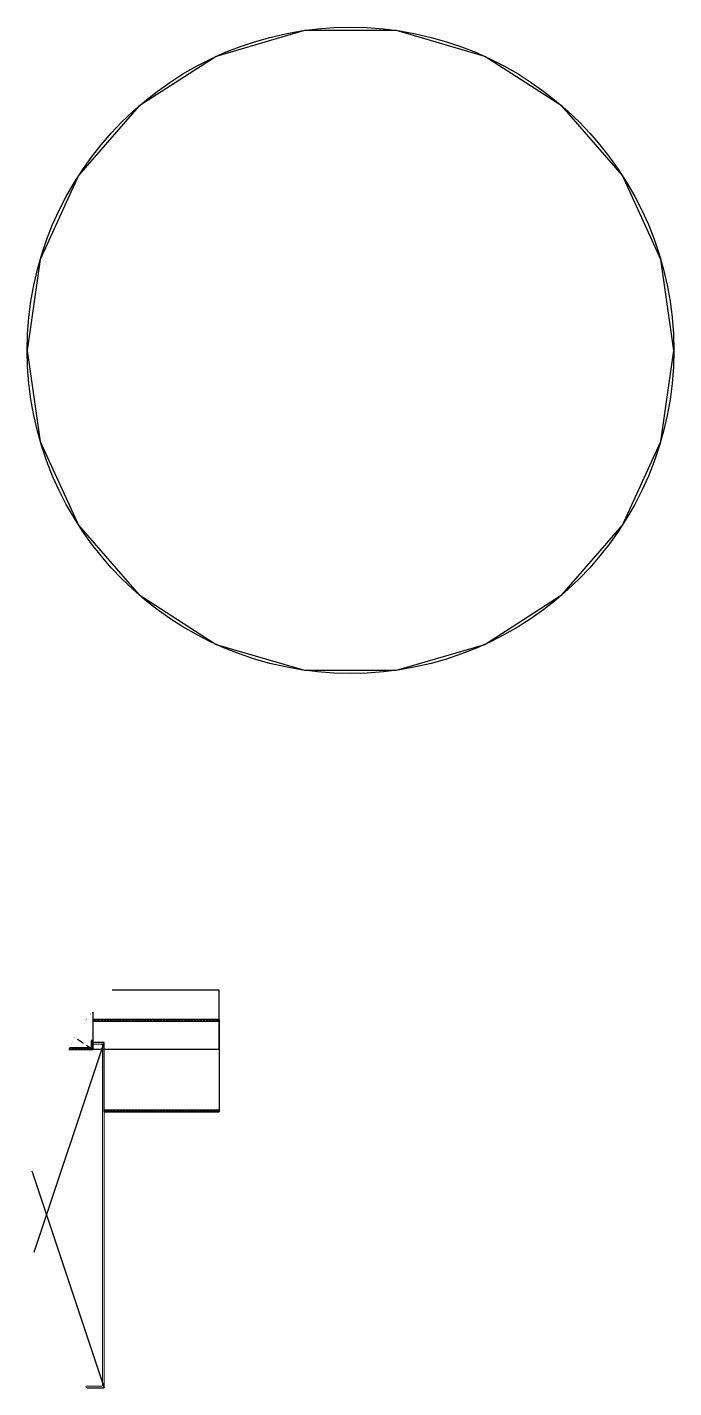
# Model space of a CAD drawing. Header units: millimetres. Extents: x -244126 to 368105, y -173968 to 259060.
# Drawn here: x 8256 to 8537, y 38764 to 39355 of the extents above; entities that cross this region are included whole.
import ezdxf
from ezdxf.enums import TextEntityAlignment as Align
from ezdxf.xclip import XClip

# ---------------------------------------------------------------- set-up
doc = ezdxf.new("R2010")
doc.units = ezdxf.units.MM
doc.header["$MEASUREMENT"] = 0
doc.header["$XCLIPFRAME"] = 0
doc.linetypes.add('HIDDEN', pattern=[9.525, 6.35, -3.175])
doc.linetypes.add('SLD-Solid', pattern=[0])
for name, color, linetype in [('000 - H A T C H', 8, 'Continuous'), ('000 - SYMBOL CON', 1, 'Continuous'), ('000 - WIPEOUT', 250, 'Continuous'), ('001 - ASCESSORIES', 1, 'Continuous'), ('A02_LITEWOOD', 7, 'Continuous'), ('A04_TUBE SERIES', 7, 'Continuous')]:
    doc.layers.add(name, color=color, linetype=linetype)
doc.styles.add('TA', font='Cordia New.ttf', dxfattribs={"height": 4.5})

# ---------------------------------------------------------------- blocks, each defined once
blk = doc.blocks.new('000 - ASSCESSORIES_FAMELINE_ALC-CARRIER_FOR_50x150mm._TOP_VIEW')
at = {"layer": '001 - ASCESSORIES', "color": 0}
for p, q in [((0, 150), (0, 0)), ((40, 150), (40, 100)), ((40, 50), (40, 0))]:
    blk.add_line(p, q, dxfattribs=at)
at = {"layer": '001 - ASCESSORIES', "color": 0, "linetype": 'SLD-Solid', "lineweight": 15}
blk.add_line((31.99, 50), (31.23, 50.22), dxfattribs=at)
at = {"layer": '001 - ASCESSORIES', "color": 0}
for points in [[(40, 100), (10, 100), (10, 50), (40, 50)], [(34.17, 50), (30.43, 51.07), (30.27, 50.49)], [(31.99, 50), (30.27, 50.49)]]:
    blk.add_lwpolyline(points, dxfattribs=at)
at = {"layer": '001 - ASCESSORIES', "color": 0, "linetype": 'SLD-Solid', "lineweight": 15}
blk.add_arc((270.33, 886.05), 868.76, 253.9699, 254.03585, dxfattribs=at)
at = {"layer": 'Defpoints', "color": 250}
blk.add_lwpolyline([(-2.31, 75), (22.31, 75)], dxfattribs=at)
blk = doc.blocks.new('*U3117')
at = {"color": 250}
blk.add_wipeout([(-75, -25), (75, -25), (75, 25), (-75, 25)], dxfattribs=at).dxf.layer = '000 - WIPEOUT'
blk.add_point((0, 0))
at = {"layer": 'A02_LITEWOOD', "color": 0, "linetype": 'SLD-Solid', "lineweight": 15}
blk.add_lwpolyline([(-73.37, -1.83), (-72.67, -1.83), (-72.67, 1.28, 0.414214), (-73.57, 2.18), (-74.1, 2.18, 0.414214), (-75, 1.28), (-75, -23.85, 0.414214), (-73.85, -25), (-56.15, -25, 0.414214), (-55, -23.85), (-55, -22.44, -0.616061), (-53.5, -21.69), (-49.41, -24.82, 0.164473), (-48.86, -25), (73.85, -25, 0.414214), (75, -23.85), (75, 23.85, 0.414214), (73.85, 25), (-73.85, 25, 0.414214), (-75, 23.85), (-75, 3.2, 0.414214), (-74.1, 2.3), (-73.45, 2.3, -0.414214), (-72.55, 1.4), (-72.55, -1.8, -0.414214), (-73, -2.25), (-73.03, -2.25, -0.414214), (-73.48, -1.8), (-73.48, 1.37), (-74.18, 1.37), (-74.18, -1.83, 1.000966), (-71.85, -1.83), (-71.85, 1.4, 0.414214), (-73.45, 3), (-74.1, 3, -0.414214), (-74.3, 3.2), (-74.3, 23.85, -0.414214), (-73.85, 24.3), (73.85, 24.3, -0.414214), (74.3, 23.85), (74.3, -23.85, -0.414214), (73.85, -24.3), (-48.86, -24.3, -0.164473), (-48.98, -24.26), (-53.08, -21.14, 0.617259), (-55.7, -22.43), (-55.7, -23.85, -0.414214), (-56.15, -24.3), (-73.85, -24.3, -0.414214), (-74.3, -23.85), (-74.3, 1.28, -0.414214), (-74.1, 1.48), (-73.57, 1.48, -0.414214), (-73.37, 1.28)], format="xyb", close=True, dxfattribs=at)
blk = doc.blocks.new('000 - FAMELINE_AL.LITEWOOD_50x150mm._CUT_VIEW')
at = {"color": 250}
blk.add_wipeout([(-75, 25), (-75, -25), (75, -25), (75, 25)], dxfattribs=at).dxf.layer = '000 - WIPEOUT'
at = {"layer": '000 - H A T C H'}
h = blk.add_hatch(dxfattribs=at)
h.set_pattern_fill('ANSI32', color=8, scale=5)
h.set_pattern_definition([(45, (0, -84.774), (-1.325825, 1.325825), []), (45, (0.8839, -84.774), (-1.325825, 1.325825), [])])
edge = h.paths.add_edge_path()
edge.add_line((-73.37, -1.83), (-72.67, -1.83))
edge.add_line((-72.67, -1.83), (-72.67, 1.28))
edge.add_arc((-73.57, 1.28), 0.9, 360, 450)
edge.add_line((-73.57, 2.18), (-74.1, 2.18))
edge.add_arc((-74.1, 1.28), 0.9, 90, 180)
edge.add_line((-75, 1.28), (-75, -23.85))
edge.add_arc((-73.85, -23.85), 1.15, 180, 270)
edge.add_line((-73.85, -25), (-56.15, -25))
edge.add_arc((-56.15, -23.85), 1.15, 270, 360)
edge.add_line((-55, -23.85), (-55, -22.44))
edge.add_arc((-54.06, -22.44), 0.938, 53.0492, 179.59161, ccw=False)
edge.add_line((-53.5, -21.69), (-49.41, -24.82))
edge.add_arc((-48.86, -24.1), 0.9, 232.63998, 270)
edge.add_line((-48.86, -25), (73.85, -25))
edge.add_arc((73.85, -23.85), 1.15, 270, 360)
edge.add_line((75, -23.85), (75, 23.85))
edge.add_arc((73.85, 23.85), 1.15, 360, 450)
edge.add_line((73.85, 25), (-73.85, 25))
edge.add_arc((-73.85, 23.85), 1.15, 90, 180)
edge.add_line((-75, 23.85), (-75, 3.2))
edge.add_arc((-74.1, 3.2), 0.9, 180, 270)
edge.add_line((-74.1, 2.3), (-73.45, 2.3))
edge.add_arc((-73.45, 1.4), 0.9, 0, 90, ccw=False)
edge.add_line((-72.55, 1.4), (-72.55, -1.8))
edge.add_arc((-73, -1.8), 0.45, 270, 360, ccw=False)
edge.add_line((-73, -2.25), (-73.03, -2.25))
edge.add_arc((-73.03, -1.8), 0.45, 180, 270, ccw=False)
edge.add_line((-73.48, -1.8), (-73.48, 1.37))
edge.add_line((-73.48, 1.37), (-74.18, 1.37))
edge.add_line((-74.18, 1.37), (-74.18, -1.83))
edge.add_arc((-73.02, -1.83), 1.17, 179.88941, 360)
edge.add_line((-71.85, -1.83), (-71.85, 1.4))
edge.add_arc((-73.45, 1.4), 1.6, 360, 450)
edge.add_line((-73.45, 3), (-74.1, 3))
edge.add_arc((-74.1, 3.2), 0.2, 180, 270, ccw=False)
edge.add_line((-74.3, 3.2), (-74.3, 23.85))
edge.add_arc((-73.85, 23.85), 0.45, 90, 180, ccw=False)
edge.add_line((-73.85, 24.3), (73.85, 24.3))
edge.add_arc((73.85, 23.85), 0.45, 0, 90, ccw=False)
edge.add_line((74.3, 23.85), (74.3, -23.85))
edge.add_arc((73.85, -23.85), 0.45, 270, 360, ccw=False)
edge.add_line((73.85, -24.3), (-48.86, -24.3))
edge.add_arc((-48.86, -24.1), 0.2, 232.63998, 270, ccw=False)
edge.add_line((-48.98, -24.26), (-53.08, -21.14))
edge.add_arc((-54.06, -22.44), 1.64, 52.94963, 179.69097)
edge.add_line((-55.7, -22.43), (-55.7, -23.85))
edge.add_arc((-56.15, -23.85), 0.45, 270, 360, ccw=False)
edge.add_line((-56.15, -24.3), (-73.85, -24.3))
edge.add_arc((-73.85, -23.85), 0.45, 180, 270, ccw=False)
edge.add_line((-74.3, -23.85), (-74.3, 1.28))
edge.add_arc((-74.1, 1.28), 0.2, 90, 180, ccw=False)
edge.add_line((-74.1, 1.48), (-73.57, 1.48))
edge.add_arc((-73.57, 1.28), 0.2, 0, 90, ccw=False)
edge.add_line((-73.37, 1.28), (-73.37, -1.83))
at = {"color": 3}
blk.add_point((0, 0), dxfattribs=at)
at = {"layer": 'Defpoints', "color": 250}
blk.add_lwpolyline([(-75, 25), (-75, -25), (75, -25), (75, 25)], close=True, dxfattribs=at)
at = {"layer": 'A02_LITEWOOD', "color": 0}
blk.add_blockref('*U3117', (0, 0), dxfattribs=at)
at = {"layer": '000 - SYMBOL CON', "color": 8, "linetype": 'ByBlock'}
for p, q in [((-75, -25), (75, 25)), ((75, -25), (-75, 25))]:
    blk.add_line(p, q, dxfattribs=at)
blk = doc.blocks.new('000 - ASSCESSORIES_FAMELINE_ALC-CARRIER_FOR_50x150mm._SIDE_VIEW')
blk.add_wipeout([(-20, -13), (20, -13), (20, 13), (-20, 13)]).dxf.layer = '000 - WIPEOUT'
at = {"layer": '000 - H A T C H'}
h = blk.add_hatch(dxfattribs=at)
h.set_pattern_fill('ANSI32', color=256, scale=0.1)
h.set_pattern_definition([(45, (-15462.6393, 6516.9696), (-0.67351921, 0.67351921), []), (45, (-15462.1903, 6516.9696), (-0.67351921, 0.67351921), [])])
edge = h.paths.add_edge_path()
edge.add_line((-20, 9), (-20, 12.3))
edge.add_arc((-19.3, 12.3), 0.7, 90, 180, ccw=False)
edge.add_line((-19.3, 13), (19.3, 13))
edge.add_arc((19.3, 12.3), 0.7, 0, 90, ccw=False)
edge.add_line((20, 12.3), (20, -12.3))
edge.add_arc((19.3, -12.3), 0.7, 270, 360, ccw=False)
edge.add_line((19.3, -13), (-19.3, -13))
edge.add_arc((-19.3, -12.3), 0.7, 180, 270, ccw=False)
edge.add_line((-20, -12.3), (-20, -9))
edge.add_line((-20, -9), (-19.3, -9))
edge.add_line((-19.3, -9), (-19.3, -12.1))
edge.add_arc((-19.1, -12.1), 0.2, 180, 270)
edge.add_line((-19.1, -12.3), (19.1, -12.3))
edge.add_arc((19.1, -12.1), 0.2, 270, 360)
edge.add_line((19.3, -12.1), (19.3, 12.1))
edge.add_arc((19.1, 12.1), 0.2, 0, 90)
edge.add_line((19.1, 12.3), (-19.1, 12.3))
edge.add_arc((-19.1, 12.1), 0.2, 90, 180)
edge.add_line((-19.3, 12.1), (-19.3, 9))
edge.add_line((-19.3, 9), (-20, 9))
at = {"layer": '000 - SYMBOL CON', "color": 8, "linetype": 'HIDDEN', "ltscale": 0.5}
for points in [[(-20, -13), (20, 13)], [(-20, 13), (20, -13)]]:
    blk.add_lwpolyline(points, dxfattribs=at)
at = {"layer": '001 - ASCESSORIES', "color": 0}
blk.add_lwpolyline([(-20, 9), (-20, 12.3, -0.414214), (-19.3, 13), (19.3, 13, -0.414214), (20, 12.3), (20, -12.3, -0.414214), (19.3, -13), (-19.3, -13, -0.414214), (-20, -12.3), (-20, -9), (-19.3, -9), (-19.3, -12.1, 0.414214), (-19.1, -12.3), (19.1, -12.3, 0.414214), (19.3, -12.1), (19.3, 12.1, 0.414214), (19.1, 12.3), (-19.1, 12.3, 0.414214), (-19.3, 12.1), (-19.3, 9)], format="xyb", close=True, dxfattribs=at)
at = {"layer": 'Defpoints', "color": 250}
blk.add_lwpolyline([(-20, -13), (20, -13), (20, 13), (-20, 13)], close=True, dxfattribs=at)
blk = doc.blocks.new('*U3024')
at = {"layer": 'A04_TUBE SERIES', "color": 0, "style": 'TA', "flags": 1}
for tag, p in [('ITEM_VALUE', (50, -212.5)), ('PRODUCT_NAME_VALUE', (300, -212.5)), ('ITEM_NUMBER_VALUE', (600, -212.5)), ('PRODUCT_CODE_VALUE', (800, -212.5)), ('SELLING_PRICE_VALUE', (1000, -212.5)), ('UNIT_VALUE', (1150, -212.5)), ('TYPE_OF_COLOR_VALUE', (1275, -212.5)), ('SECTION_VALUE', (1425, -212.5))]:
    blk.add_attdef(tag, text='', height=9, dxfattribs=at).set_placement(p, align=Align.MIDDLE_CENTER)
at = {"color": 250}
blk.add_wipeout([(-75, -13), (75, -13), (75, 13), (-75, 13)], dxfattribs=at).dxf.layer = '000 - WIPEOUT'
at = {"layer": '001 - ASCESSORIES', "color": 0}
for p, q in [((-75, 0), (-75, -40)), ((75, 0), (75, -40))]:
    blk.add_line(p, q, dxfattribs=at)
at = {"layer": '001 - ASCESSORIES', "color": 4}
blk.add_lwpolyline([(-75, 0), (-75, -0.7), (75, -0.7), (75, 0)], close=True, dxfattribs=at)
at = {"layer": 'A02_LITEWOOD', "color": 0}
blk.add_line((75, -13), (75, 13), dxfattribs=at)
at = {"layer": 'A02_LITEWOOD', "color": 1}
blk.add_lwpolyline([(-20, -13), (20, -13), (20, 13), (-20, 13)], close=True, dxfattribs=at)
at = {"layer": 'A02_LITEWOOD', "color": 3, "rotation": 270}
blk.add_blockref('000 - FAMELINE_AL.LITEWOOD_50x150mm._CUT_VIEW', (0, -85), dxfattribs=at)
at = {"layer": '000 - H A T C H'}
h = blk.add_hatch(dxfattribs=at)
h.set_pattern_fill('ANSI32', color=256, scale=0.1, angle=-90)
h.set_pattern_definition([(315, (-64.94725, 225.887), (0.6735192, 0.6735192), []), (315, (-64.94725, 225.438), (0.6735192, 0.6735192), [])])
h.paths.add_polyline_path([(25, -39.3), (25, -40), (75, -40), (75, -39.3)])
h.paths.add_polyline_path([(-75, 0), (-75, -0.7), (75, -0.7), (75, 0)])
h.paths.add_polyline_path([(-75, -39.3), (-75, -40), (-25, -40), (-25, -39.3)])
at = {"layer": '001 - ASCESSORIES', "color": 4}
for points in [[(-75, -39.3), (-75, -40), (-25, -40), (-25, -39.3)], [(25, -39.3), (25, -40), (75, -40), (75, -39.3)]]:
    blk.add_lwpolyline(points, close=True, dxfattribs=at)
at = {"layer": 'A02_LITEWOOD', "color": 0}
for points in [[(-75, 13), (-20, 13), (-20, -13), (-75, -13)], [(75, -13), (20, -13), (20, 13), (75, 13)]]:
    blk.add_lwpolyline(points, dxfattribs=at)
at = {"layer": '001 - ASCESSORIES', "color": 0, "rotation": 270}
blk.add_blockref('000 - ASSCESSORIES_FAMELINE_ALC-CARRIER_FOR_50x150mm._TOP_VIEW', (-75, 0), dxfattribs=at)
at = {"layer": '001 - ASCESSORIES', "color": 0}
blk.add_blockref('000 - ASSCESSORIES_FAMELINE_ALC-CARRIER_FOR_50x150mm._SIDE_VIEW', (0, 0), dxfattribs=at)
at = {"layer": '001 - ASCESSORIES', "color": 0, "xscale": -1}
blk.add_blockref('000 - ASSCESSORIES_FAMELINE_ALC-CARRIER_FOR_50x150mm._SIDE_VIEW', (0, 0), dxfattribs=at)

msp = doc.modelspace()

# ---------------------------------------------------------------- linework, layer by layer
at = {"layer": 'A04_TUBE SERIES', "color": 3}
msp.add_lwpolyline([(8376.19606, 39353.5404), (8337.83893, 39342.27773), (8304.20859, 39320.66482), (8278.02958, 39290.45263), (8261.42276, 39254.08877), (8255.73351, 39214.51921), (8261.42276, 39174.94966), (8278.02958, 39138.58579), (8304.20859, 39108.3736), (8337.83893, 39086.7607), (8376.19606, 39075.49803), (8416.17252, 39075.49803), (8454.52965, 39086.7607), (8488.15998, 39108.3736), (8514.339, 39138.58579), (8530.94582, 39174.94966), (8536.63506, 39214.51921), (8530.94582, 39254.08877), (8514.339, 39290.45263), (8488.15998, 39320.66482), (8454.52965, 39342.27773), (8416.17252, 39353.5404)], close=True, dxfattribs=at)
msp.add_circle((8396.18429, 39214.51921), 140.45077, dxfattribs=at)

# ---------------------------------------------------------------- block references
ref = msp.add_blockref('*U3024', (8264.17429, 38923.66687), dxfattribs=at)
XClip(ref).set_block_clipping_path([(112.0217723598, 17.0033435402), (73.6646417021, 48.0167954369), (40.0343050946, 26.4038904503), (13.8552924022, -3.8083007436), (-2.7515284596, -40.1721660931), (-8.4407716289, -79.7417214918), (-2.7515284596, -119.3112768905), (13.8552924022, -155.67514224), (40.0343050946, -185.8873334339), (73.6646417021, -207.5002384205), (112.0217723598, -218.7629081747), (151.9982304607, -218.7629081747), (190.3553611185, -207.5002384205), (223.9856977259, -185.8873334339), (250.1647104183, -155.67514224), (266.7715312801, -119.3112768905), (272.4607744494, -79.7417214918), (266.7715312801, -40.1721660931), (250.1647104183, -3.8083007436), (223.9856977259, 26.4038904503), (190.3553611185, 48.0167954369), (151.9982304607, 59.2794651911)])

doc.saveas('drawing.dxf')
